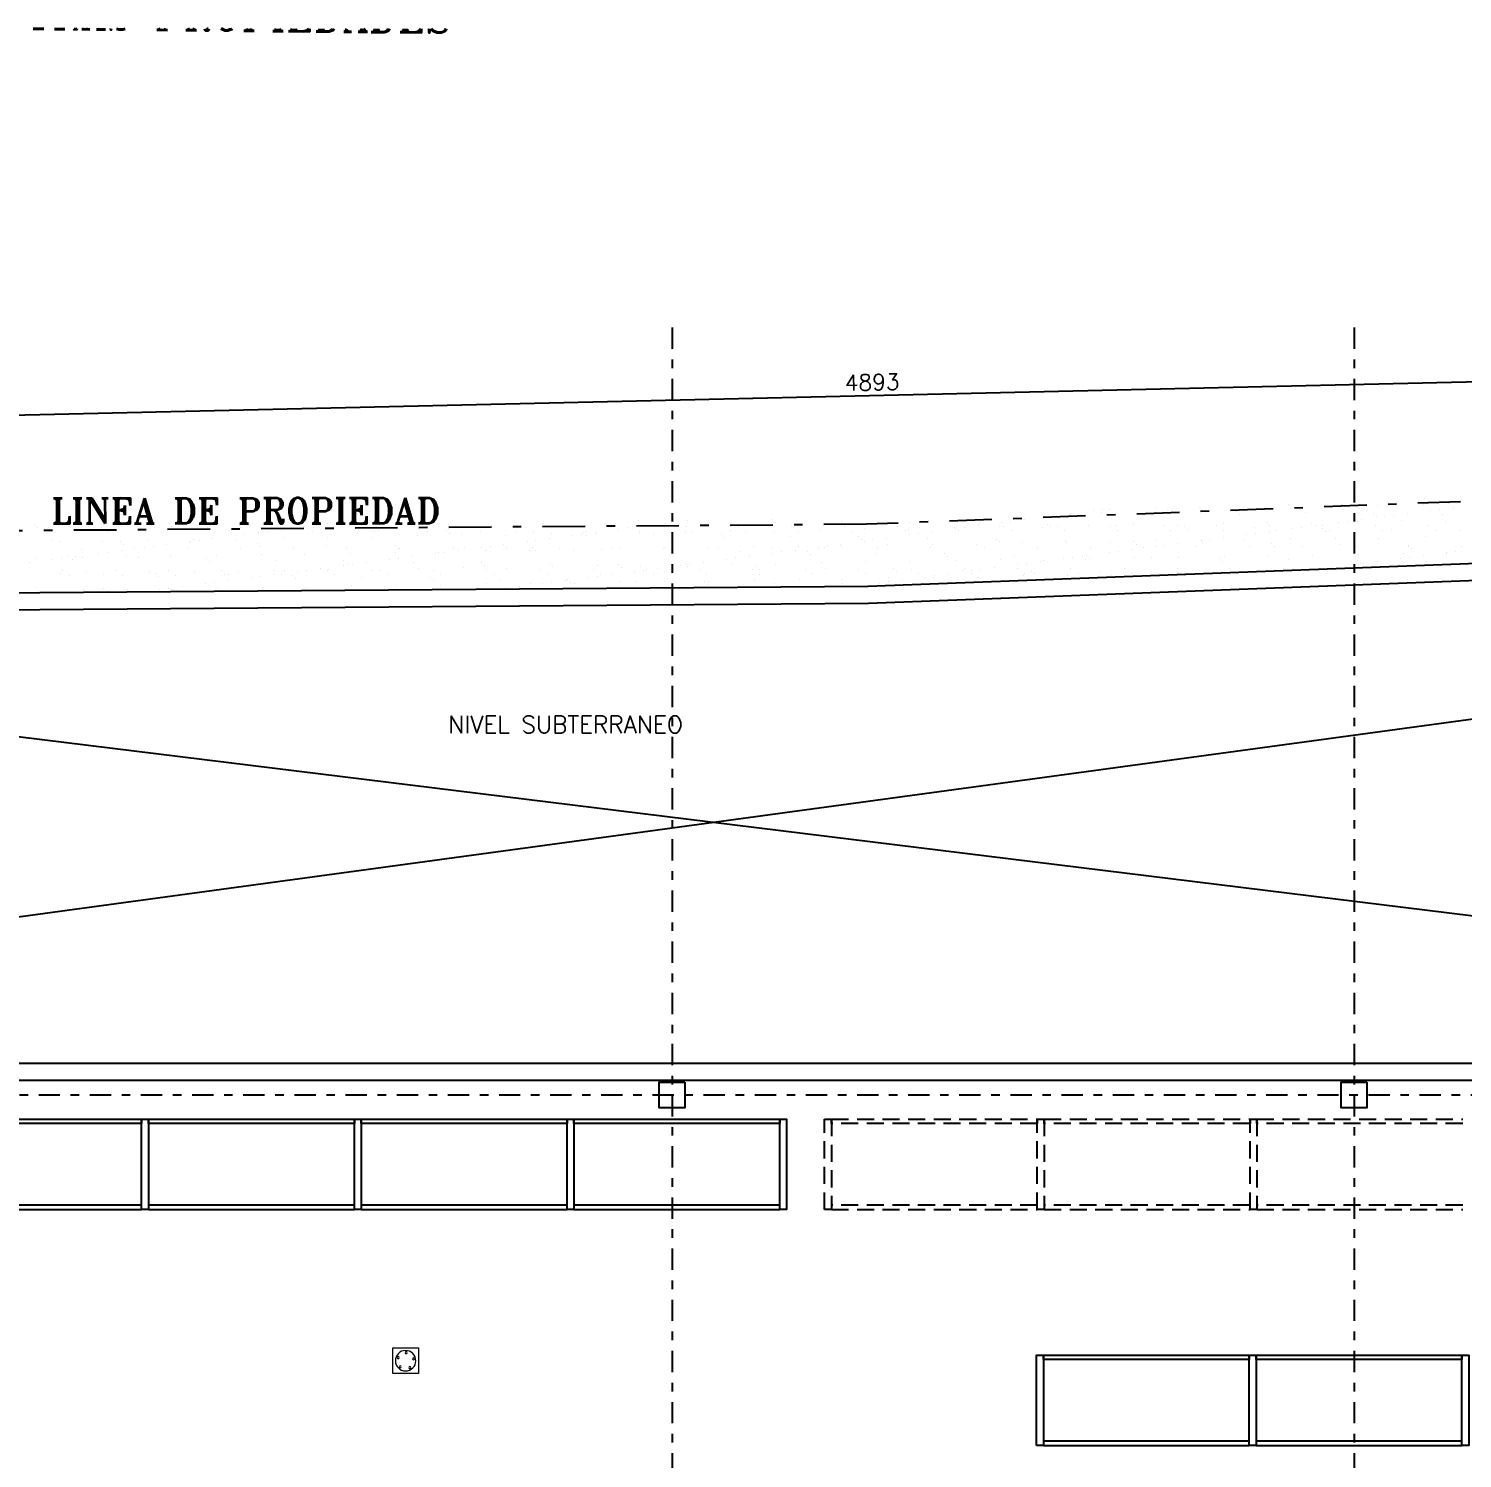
# Model space of a CAD drawing. Header units: millimetres. Extents: x 340 to 1003762, y 22 to 362022.
# Drawn here: x 428.6 to 445.42, y 102.09 to 118.85 of the extents above; entities that cross this region are included whole.
import ezdxf
from ezdxf.xclip import XClip

# ---------------------------------------------------------------- set-up
doc = ezdxf.new("R2010")
doc.units = ezdxf.units.MM
doc.header["$XCLIPFRAME"] = 0
for name, pattern in [('LSBB_P_002 - PLANTA 1° NIVEL SALA DE VENTAS$0$000_ALTILLO PROPUESTA$0$HIDDEN', [0.375, 0.25, -0.125]), ('LSBB_P_002 - PLANTA 1° NIVEL SALA DE VENTAS$0$DASHDOT', [1, 0.5, -0.25, 0, -0.25]), ('LSBB_P_002 - PLANTA 1° NIVEL SALA DE VENTAS$0$DASHDOT2', [0.5, 0.25, -0.125, 0, -0.125]), ('LSBB_P_002 - PLANTA 1° NIVEL SALA DE VENTAS$0$DASHED', [0.75, 0.5, -0.25])]:
    doc.linetypes.add(name, pattern=pattern)
for name, color, linetype in [('LSBB_P_002 - PLANTA 1° NIVEL SALA DE VENTAS$0$01', 8, 'Continuous'), ('LSBB_P_002 - PLANTA 1° NIVEL SALA DE VENTAS$0$A-DEMOLICIONES', 30, 'LSBB_P_002 - PLANTA 1° NIVEL SALA DE VENTAS$0$DASHED'), ('LSBB_P_002 - PLANTA 1° NIVEL SALA DE VENTAS$0$A-PILETAS NUEVAS', 8, 'Continuous'), ('LSBB_P_002 - PLANTA 1° NIVEL SALA DE VENTAS$0$COTAS 125', 2, 'Continuous'), ('LSBB_P_002 - PLANTA 1° NIVEL SALA DE VENTAS$0$COTAS-EXT', 4, 'Continuous'), ('LSBB_P_002 - PLANTA 1° NIVEL SALA DE VENTAS$0$EJES', 8, 'LSBB_P_002 - PLANTA 1° NIVEL SALA DE VENTAS$0$DASHDOT2'), ('LSBB_P_002 - PLANTA 1° NIVEL SALA DE VENTAS$0$ESTRUCTURA', 5, 'Continuous'), ('LSBB_P_002 - PLANTA 1° NIVEL SALA DE VENTAS$0$HATCH', 8, 'Continuous'), ('LSBB_P_002 - PLANTA 1° NIVEL SALA DE VENTAS$0$LETRERO', 2, 'Continuous'), ('LSBB_P_002 - PLANTA 1° NIVEL SALA DE VENTAS$0$MUROS', 5, 'Continuous'), ('LSBB_P_002 - PLANTA 1° NIVEL SALA DE VENTAS$0$RACKS BODEGAS', 2, 'Continuous'), ('XREF', 7, 'Continuous')]:
    doc.layers.add(name, color=color, linetype=linetype)
doc.styles.add('LSBB_P_002 - PLANTA 1° NIVEL SALA DE VENTAS$0$ROMANS', font='romans')
doc.styles.add('LSBB_P_002 - PLANTA 1° NIVEL SALA DE VENTAS$0$ROMANT', font='romant')
doc.dimstyles.new('LSBB_P_002 - PLANTA 1° NIVEL SALA DE VENTAS$0$DIMENSION-125', dxfattribs={"dimscale": 125, "dimtxt": 0.0015, "dimasz": 0.0015, "dimexe": 0.001, "dimexo": 0.0005, "dimgap": 0.0005, "dimtad": 1, "dimdec": 0, "dimlfac": 100, "dimzin": 0, "dimdsep": 46, "dimtxsty": 'LSBB_P_002 - PLANTA 1° NIVEL SALA DE VENTAS$0$ROMANS', "dimcen": 0.004, "dimclrd": 4, "dimclre": 8, "dimclrt": 3, "dimadec": 0, "dimazin": 0, "dimtfac": 1, "dimtdec": 0, "dimtix": 1, "dimtofl": 0, "dimtmove": 2, "dimatfit": 3, "dimfxl": 0, "dimtolj": 1, "dimtzin": 0, "dimarcsym": 0})

# ---------------------------------------------------------------- blocks, each defined once
blk = doc.blocks.new('*X38')
at = {"color": 0}
for p, q in [((566.612, 127.837), (566.612, 127.837)), ((566.637, 127.82), (566.637, 127.82)), ((567.412, 127.836), (567.412, 127.836)), ((568.187, 127.861), (568.187, 127.861)), ((568.213, 127.829), (568.213, 127.829)), ((569.775, 127.831), (569.775, 127.831)), ((570.047, 127.867), (570.047, 127.867)), ((570.505, 127.819), (570.505, 127.819)), ((571.128, 127.82), (571.128, 127.82)), ((571.751, 127.821), (571.751, 127.821)), ((572.374, 127.822), (572.374, 127.822)), ((572.997, 127.824), (572.997, 127.824)), ((573.62, 127.825), (573.62, 127.825)), ((573.688, 127.898), (573.688, 127.898)), ((573.728, 127.834), (573.728, 127.834)), ((574, 127.869), (574, 127.869)), ((574.104, 127.883), (574.104, 127.883)), ((574.242, 127.826), (574.242, 127.826)), ((574.267, 127.904), (574.267, 127.904)), ((574.865, 127.827), (574.865, 127.827)), ((575.263, 127.907), (575.263, 127.907)), ((575.3, 127.873), (575.3, 127.873)), ((575.488, 127.828), (575.488, 127.828)), ((576.075, 127.889), (576.075, 127.889)), ((576.111, 127.829), (576.111, 127.829)), ((576.734, 127.83), (576.734, 127.83)), ((576.876, 127.882), (576.876, 127.882)), ((576.913, 127.848), (576.913, 127.848)), ((577.357, 127.831), (577.357, 127.831)), ((577.681, 127.836), (577.681, 127.836)), ((577.688, 127.865), (577.688, 127.865)), ((577.922, 127.824), (577.922, 127.824)), ((577.953, 127.872), (577.953, 127.872)), ((577.979, 127.833), (577.979, 127.833)), ((578.057, 127.886), (578.057, 127.886)), ((578.22, 127.907), (578.22, 127.907)), ((578.433, 127.822), (578.433, 127.822)), ((578.488, 127.858), (578.488, 127.858)), ((578.491, 127.943), (578.491, 127.943)), ((578.525, 127.824), (578.525, 127.824)), ((578.595, 127.957), (578.595, 127.957)), ((578.602, 127.834), (578.602, 127.834)), ((578.758, 127.978), (578.758, 127.978)), ((566.768, 127.812), (566.768, 127.812)), ((566.811, 127.661), (566.811, 127.661)), ((566.853, 127.758), (566.853, 127.758)), ((566.894, 127.658), (566.894, 127.658)), ((567.391, 127.813), (567.391, 127.813)), ((567.406, 127.656), (567.406, 127.656)), ((567.476, 127.76), (567.476, 127.76)), ((567.611, 127.654), (567.611, 127.654)), ((567.946, 127.676), (567.946, 127.676)), ((568.014, 127.814), (568.014, 127.814)), ((568.098, 127.761), (568.098, 127.761)), ((568.249, 127.796), (568.249, 127.796)), ((568.432, 127.654), (568.432, 127.654)), ((568.47, 127.682), (568.47, 127.682)), ((568.536, 127.668), (568.536, 127.668)), ((568.637, 127.816), (568.637, 127.816)), ((568.699, 127.689), (568.699, 127.689)), ((568.721, 127.762), (568.721, 127.762)), ((568.97, 127.725), (568.97, 127.725)), ((568.981, 127.68), (568.981, 127.68)), ((569.025, 127.812), (569.025, 127.812)), ((569.074, 127.739), (569.074, 127.739)), ((569.237, 127.76), (569.237, 127.76)), ((569.26, 127.817), (569.26, 127.817)), ((569.344, 127.763), (569.344, 127.763)), ((569.509, 127.796), (569.509, 127.796)), ((569.522, 127.699), (569.522, 127.699)), ((569.613, 127.81), (569.613, 127.81)), ((569.825, 127.805), (569.825, 127.805)), ((569.862, 127.771), (569.862, 127.771)), ((569.883, 127.818), (569.883, 127.818)), ((569.967, 127.764), (569.967, 127.764)), ((570.045, 127.706), (570.045, 127.706)), ((570.557, 127.703), (570.557, 127.703)), ((570.59, 127.765), (570.59, 127.765)), ((570.637, 127.787), (570.637, 127.787)), ((571.097, 127.723), (571.097, 127.723)), ((571.213, 127.766), (571.213, 127.766)), ((571.437, 127.78), (571.437, 127.78)), ((571.474, 127.747), (571.474, 127.747)), ((571.62, 127.73), (571.62, 127.73)), ((571.835, 127.768), (571.835, 127.768)), ((572.132, 127.727), (572.132, 127.727)), ((572.249, 127.763), (572.249, 127.763)), ((572.385, 127.657), (572.385, 127.657)), ((572.458, 127.769), (572.458, 127.769)), ((572.489, 127.67), (572.489, 127.67)), ((572.652, 127.692), (572.652, 127.692)), ((572.672, 127.747), (572.672, 127.747)), ((572.923, 127.728), (572.923, 127.728)), ((573.027, 127.741), (573.027, 127.741)), ((573.05, 127.756), (573.05, 127.756)), ((573.081, 127.77), (573.081, 127.77)), ((573.087, 127.722), (573.087, 127.722)), ((573.19, 127.763), (573.19, 127.763)), ((573.196, 127.753), (573.196, 127.753)), ((573.462, 127.798), (573.462, 127.798)), ((573.566, 127.812), (573.566, 127.812)), ((573.704, 127.771), (573.704, 127.771)), ((573.707, 127.751), (573.707, 127.751)), ((573.862, 127.738), (573.862, 127.738)), ((574.248, 127.77), (574.248, 127.77)), ((574.327, 127.772), (574.327, 127.772)), ((574.662, 127.731), (574.662, 127.731)), ((574.699, 127.697), (574.699, 127.697)), ((574.771, 127.777), (574.771, 127.777)), ((574.95, 127.773), (574.95, 127.773)), ((575.283, 127.774), (575.283, 127.774)), ((575.474, 127.714), (575.474, 127.714)), ((575.572, 127.774), (575.572, 127.774)), ((575.823, 127.794), (575.823, 127.794)), ((576.195, 127.775), (576.195, 127.775)), ((576.274, 127.707), (576.274, 127.707)), ((576.311, 127.673), (576.311, 127.673)), ((576.338, 127.659), (576.338, 127.659)), ((576.346, 127.801), (576.346, 127.801)), ((576.442, 127.673), (576.442, 127.673)), ((576.604, 127.694), (576.604, 127.694)), ((576.818, 127.777), (576.818, 127.777)), ((576.858, 127.798), (576.858, 127.798)), ((576.876, 127.73), (576.876, 127.73)), ((576.98, 127.744), (576.98, 127.744)), ((577.086, 127.689), (577.086, 127.689)), ((577.143, 127.765), (577.143, 127.765)), ((577.398, 127.818), (577.398, 127.818)), ((577.414, 127.801), (577.414, 127.801)), ((577.441, 127.778), (577.441, 127.778)), ((577.519, 127.815), (577.519, 127.815)), ((577.887, 127.682), (577.887, 127.682)), ((578.064, 127.779), (578.064, 127.779)), ((578.687, 127.78), (578.687, 127.78)), ((578.699, 127.664), (578.699, 127.664)), ((567.156, 127.565), (567.156, 127.565)), ((567.355, 127.512), (567.355, 127.512)), ((567.459, 127.526), (567.459, 127.526)), ((567.622, 127.548), (567.622, 127.548)), ((567.648, 127.62), (567.648, 127.62)), ((567.779, 127.566), (567.779, 127.566)), ((567.894, 127.583), (567.894, 127.583)), ((567.998, 127.597), (567.998, 127.597)), ((568.16, 127.618), (568.16, 127.618)), ((568.402, 127.567), (568.402, 127.567)), ((568.423, 127.636), (568.423, 127.636)), ((568.74, 127.495), (568.74, 127.495)), ((569.025, 127.568), (569.025, 127.568)), ((569.224, 127.629), (569.224, 127.629)), ((569.261, 127.596), (569.261, 127.596)), ((569.264, 127.501), (569.264, 127.501)), ((569.648, 127.57), (569.648, 127.57)), ((569.775, 127.499), (569.775, 127.499)), ((570.036, 127.612), (570.036, 127.612)), ((570.271, 127.571), (570.271, 127.571)), ((570.316, 127.518), (570.316, 127.518)), ((570.836, 127.605), (570.836, 127.605)), ((570.839, 127.525), (570.839, 127.525)), ((570.873, 127.571), (570.873, 127.571)), ((570.893, 127.572), (570.893, 127.572)), ((571.308, 127.515), (571.308, 127.515)), ((571.351, 127.523), (571.351, 127.523)), ((571.412, 127.529), (571.412, 127.529)), ((571.516, 127.573), (571.516, 127.573)), ((571.575, 127.55), (571.575, 127.55)), ((571.648, 127.587), (571.648, 127.587)), ((571.847, 127.586), (571.847, 127.586)), ((571.891, 127.542), (571.891, 127.542)), ((571.951, 127.6), (571.951, 127.6)), ((572.113, 127.621), (572.113, 127.621)), ((572.139, 127.574), (572.139, 127.574)), ((572.414, 127.549), (572.414, 127.549)), ((572.448, 127.58), (572.448, 127.58)), ((572.485, 127.546), (572.485, 127.546)), ((572.762, 127.575), (572.762, 127.575)), ((572.926, 127.546), (572.926, 127.546)), ((573.261, 127.563), (573.261, 127.563)), ((573.385, 127.576), (573.385, 127.576)), ((573.466, 127.566), (573.466, 127.566)), ((573.99, 127.572), (573.99, 127.572)), ((574.008, 127.578), (574.008, 127.578)), ((574.061, 127.556), (574.061, 127.556)), ((574.098, 127.522), (574.098, 127.522)), ((574.501, 127.57), (574.501, 127.57)), ((574.63, 127.579), (574.63, 127.579)), ((574.873, 127.538), (574.873, 127.538)), ((575.041, 127.589), (575.041, 127.589)), ((575.253, 127.58), (575.253, 127.58)), ((575.261, 127.518), (575.261, 127.518)), ((575.365, 127.531), (575.365, 127.531)), ((575.528, 127.553), (575.528, 127.553)), ((575.565, 127.596), (575.565, 127.596)), ((575.673, 127.531), (575.673, 127.531)), ((575.71, 127.497), (575.71, 127.497)), ((575.799, 127.588), (575.799, 127.588)), ((575.876, 127.581), (575.876, 127.581)), ((575.904, 127.602), (575.904, 127.602)), ((576.066, 127.624), (576.066, 127.624)), ((576.077, 127.594), (576.077, 127.594)), ((576.485, 127.513), (576.485, 127.513)), ((576.499, 127.582), (576.499, 127.582)), ((576.617, 127.613), (576.617, 127.613)), ((577.122, 127.583), (577.122, 127.583)), ((577.14, 127.62), (577.14, 127.62)), ((577.286, 127.507), (577.286, 127.507)), ((577.652, 127.617), (577.652, 127.617)), ((577.745, 127.584), (577.745, 127.584)), ((577.924, 127.648), (577.924, 127.648)), ((578.098, 127.489), (578.098, 127.489)), ((578.192, 127.637), (578.192, 127.637)), ((578.367, 127.585), (578.367, 127.585)), ((578.716, 127.643), (578.716, 127.643)), ((566.545, 127.406), (566.545, 127.406)), ((566.625, 127.452), (566.625, 127.452)), ((566.817, 127.442), (566.817, 127.442)), ((566.921, 127.455), (566.921, 127.455)), ((567.01, 127.478), (567.01, 127.478)), ((567.047, 127.445), (567.047, 127.445)), ((567.084, 127.477), (567.084, 127.477)), ((567.165, 127.471), (567.165, 127.471)), ((567.688, 127.478), (567.688, 127.478)), ((567.822, 127.461), (567.822, 127.461)), ((568.2, 127.475), (568.2, 127.475)), ((568.622, 127.454), (568.622, 127.454)), ((568.659, 127.42), (568.659, 127.42)), ((568.799, 127.315), (568.799, 127.315)), ((569.421, 127.316), (569.421, 127.316)), ((569.435, 127.436), (569.435, 127.436)), ((569.797, 127.316), (569.797, 127.316)), ((569.96, 127.337), (569.96, 127.337)), ((570.044, 127.317), (570.044, 127.317)), ((570.058, 127.321), (570.058, 127.321)), ((570.231, 127.373), (570.231, 127.373)), ((570.235, 127.429), (570.235, 127.429)), ((570.272, 127.396), (570.272, 127.396)), ((570.336, 127.387), (570.336, 127.387)), ((570.498, 127.408), (570.498, 127.408)), ((570.569, 127.318), (570.569, 127.318)), ((570.667, 127.318), (570.667, 127.318)), ((570.77, 127.444), (570.77, 127.444)), ((570.874, 127.458), (570.874, 127.458)), ((571.037, 127.479), (571.037, 127.479)), ((571.047, 127.412), (571.047, 127.412)), ((571.11, 127.338), (571.11, 127.338)), ((571.29, 127.319), (571.29, 127.319)), ((571.633, 127.344), (571.633, 127.344)), ((571.847, 127.405), (571.847, 127.405)), ((571.884, 127.371), (571.884, 127.371)), ((571.913, 127.32), (571.913, 127.32)), ((572.145, 127.342), (572.145, 127.342)), ((572.535, 127.322), (572.535, 127.322)), ((572.659, 127.387), (572.659, 127.387)), ((572.685, 127.361), (572.685, 127.361)), ((573.158, 127.323), (573.158, 127.323)), ((573.208, 127.368), (573.208, 127.368)), ((573.46, 127.38), (573.46, 127.38)), ((573.496, 127.346), (573.496, 127.346)), ((573.72, 127.365), (573.72, 127.365)), ((573.75, 127.319), (573.75, 127.319)), ((573.781, 127.324), (573.781, 127.324)), ((573.913, 127.34), (573.913, 127.34)), ((574.184, 127.376), (574.184, 127.376)), ((574.26, 127.385), (574.26, 127.385)), ((574.272, 127.363), (574.272, 127.363)), ((574.288, 127.39), (574.288, 127.39)), ((574.404, 127.325), (574.404, 127.325)), ((574.451, 127.411), (574.451, 127.411)), ((574.723, 127.447), (574.723, 127.447)), ((574.784, 127.392), (574.784, 127.392)), ((574.827, 127.46), (574.827, 127.46)), ((574.989, 127.482), (574.989, 127.482)), ((575.027, 127.326), (575.027, 127.326)), ((575.072, 127.356), (575.072, 127.356)), ((575.109, 127.322), (575.109, 127.322)), ((575.295, 127.389), (575.295, 127.389)), ((575.65, 127.327), (575.65, 127.327)), ((575.835, 127.409), (575.835, 127.409)), ((575.884, 127.338), (575.884, 127.338)), ((576.272, 127.328), (576.272, 127.328)), ((576.359, 127.415), (576.359, 127.415)), ((576.684, 127.331), (576.684, 127.331)), ((576.871, 127.413), (576.871, 127.413)), ((576.895, 127.33), (576.895, 127.33)), ((577.322, 127.473), (577.322, 127.473)), ((577.411, 127.432), (577.411, 127.432)), ((577.518, 127.331), (577.518, 127.331)), ((577.703, 127.321), (577.703, 127.321)), ((577.866, 127.343), (577.866, 127.343)), ((577.934, 127.439), (577.934, 127.439)), ((578.137, 127.378), (578.137, 127.378)), ((578.141, 127.332), (578.141, 127.332)), ((578.241, 127.392), (578.241, 127.392)), ((578.404, 127.414), (578.404, 127.414)), ((578.446, 127.436), (578.446, 127.436)), ((578.676, 127.449), (578.676, 127.449)), ((578.764, 127.333), (578.764, 127.333)), ((566.907, 127.273), (566.907, 127.273)), ((566.93, 127.311), (566.93, 127.311)), ((567.014, 127.258), (567.014, 127.258)), ((567.221, 127.285), (567.221, 127.285)), ((567.419, 127.271), (567.419, 127.271)), ((567.553, 127.313), (567.553, 127.313)), ((567.637, 127.259), (567.637, 127.259)), ((567.959, 127.29), (567.959, 127.29)), ((568.021, 127.278), (568.021, 127.278)), ((568.058, 127.245), (568.058, 127.245)), ((568.176, 127.314), (568.176, 127.314)), ((568.26, 127.26), (568.26, 127.26)), ((568.482, 127.297), (568.482, 127.297)), ((568.616, 127.161), (568.616, 127.161)), ((568.721, 127.174), (568.721, 127.174)), ((568.833, 127.261), (568.833, 127.261)), ((568.883, 127.261), (568.883, 127.261)), ((568.883, 127.196), (568.883, 127.196)), ((568.994, 127.294), (568.994, 127.294)), ((569.155, 127.231), (569.155, 127.231)), ((569.259, 127.245), (569.259, 127.245)), ((569.421, 127.267), (569.421, 127.267)), ((569.506, 127.262), (569.506, 127.262)), ((569.534, 127.314), (569.534, 127.314)), ((569.634, 127.254), (569.634, 127.254)), ((569.67, 127.22), (569.67, 127.22)), ((569.693, 127.302), (569.693, 127.302)), ((570.129, 127.263), (570.129, 127.263)), ((570.446, 127.236), (570.446, 127.236)), ((570.751, 127.264), (570.751, 127.264)), ((571.246, 127.229), (571.246, 127.229)), ((571.283, 127.195), (571.283, 127.195)), ((571.374, 127.266), (571.374, 127.266)), ((571.903, 127.157), (571.903, 127.157)), ((571.997, 127.267), (571.997, 127.267)), ((572.058, 127.212), (572.058, 127.212)), ((572.427, 127.163), (572.427, 127.163)), ((572.569, 127.163), (572.569, 127.163)), ((572.62, 127.268), (572.62, 127.268)), ((572.673, 127.177), (572.673, 127.177)), ((572.836, 127.198), (572.836, 127.198)), ((572.858, 127.205), (572.858, 127.205)), ((572.895, 127.171), (572.895, 127.171)), ((572.939, 127.161), (572.939, 127.161)), ((573.108, 127.234), (573.108, 127.234)), ((573.212, 127.248), (573.212, 127.248)), ((573.243, 127.269), (573.243, 127.269)), ((573.374, 127.269), (573.374, 127.269)), ((573.479, 127.18), (573.479, 127.18)), ((573.646, 127.305), (573.646, 127.305)), ((573.67, 127.187), (573.67, 127.187)), ((573.865, 127.27), (573.865, 127.27)), ((574.002, 127.187), (574.002, 127.187)), ((574.471, 127.18), (574.471, 127.18)), ((574.488, 127.271), (574.488, 127.271)), ((574.508, 127.146), (574.508, 127.146)), ((574.514, 127.185), (574.514, 127.185)), ((575.054, 127.204), (575.054, 127.204)), ((575.111, 127.272), (575.111, 127.272)), ((575.283, 127.162), (575.283, 127.162)), ((575.578, 127.211), (575.578, 127.211)), ((575.734, 127.274), (575.734, 127.274)), ((576.083, 127.156), (576.083, 127.156)), ((576.089, 127.208), (576.089, 127.208)), ((576.357, 127.275), (576.357, 127.275)), ((576.522, 127.166), (576.522, 127.166)), ((576.626, 127.179), (576.626, 127.179)), ((576.629, 127.228), (576.629, 127.228)), ((576.721, 127.297), (576.721, 127.297)), ((576.789, 127.201), (576.789, 127.201)), ((576.98, 127.276), (576.98, 127.276)), ((577.061, 127.237), (577.061, 127.237)), ((577.153, 127.234), (577.153, 127.234)), ((577.165, 127.25), (577.165, 127.25)), ((577.327, 127.272), (577.327, 127.272)), ((577.496, 127.313), (577.496, 127.313)), ((577.599, 127.308), (577.599, 127.308)), ((577.602, 127.277), (577.602, 127.277)), ((577.665, 127.232), (577.665, 127.232)), ((578.205, 127.251), (578.205, 127.251)), ((578.225, 127.278), (578.225, 127.278)), ((578.297, 127.307), (578.297, 127.307)), ((578.334, 127.273), (578.334, 127.273)), ((578.728, 127.258), (578.728, 127.258)), ((566.62, 127.11), (566.62, 127.11)), ((566.637, 127.066), (566.637, 127.066)), ((566.695, 127.063), (566.695, 127.063)), ((567.178, 127.086), (567.178, 127.086)), ((567.318, 127.064), (567.318, 127.064)), ((567.42, 127.103), (567.42, 127.103)), ((567.457, 127.069), (567.457, 127.069)), ((567.701, 127.092), (567.701, 127.092)), ((567.941, 127.065), (567.941, 127.065)), ((568.078, 127.09), (568.078, 127.09)), ((568.182, 127.103), (568.182, 127.103)), ((568.213, 127.09), (568.213, 127.09)), ((568.232, 127.085), (568.232, 127.085)), ((568.345, 127.125), (568.345, 127.125)), ((568.564, 127.067), (568.564, 127.067)), ((568.753, 127.109), (568.753, 127.109)), ((569.032, 127.078), (569.032, 127.078)), ((569.276, 127.116), (569.276, 127.116)), ((569.788, 127.114), (569.788, 127.114)), ((570.328, 127.133), (570.328, 127.133)), ((570.852, 127.14), (570.852, 127.14)), ((571.363, 127.137), (571.363, 127.137)), ((572.135, 127.106), (572.135, 127.106)), ((572.298, 127.127), (572.298, 127.127)), ((576.251, 127.13), (576.251, 127.13))]:
    blk.add_line(p, q, dxfattribs=at)
blk = doc.blocks.new('*D71')
at = {"layer": 'LSBB_P_002 - PLANTA 1° NIVEL SALA DE VENTAS$0$COTAS 125', "color": 8, "linetype": 'Continuous', "lineweight": -2, "transparency": 16777216}
for p, q in [((878.274, 328.856), (878.246, 330.054)), ((829.354, 327.737), (829.326, 328.934))]:
    blk.add_line(p, q, dxfattribs=at)
at = {"layer": 'LSBB_P_002 - PLANTA 1° NIVEL SALA DE VENTAS$0$COTAS 125', "linetype": 'Continuous', "lineweight": -2, "transparency": 16777216}
blk.add_line((829.517, 328.814), (878.062, 329.925), dxfattribs=at)
at = {"layer": 'LSBB_P_002 - PLANTA 1° NIVEL SALA DE VENTAS$0$COTAS 125', "transparency": 16777216}
for points in [[(878.061, 329.956), (878.063, 329.893), (878.249, 329.929)], [(829.516, 328.845), (829.517, 328.782), (829.329, 328.809)]]:
    blk.add_solid(points, dxfattribs=at)
at = {"layer": 'LSBB_P_002 - PLANTA 1° NIVEL SALA DE VENTAS$0$COTAS 125', "color": 2, "transparency": 16777216, "insert": (853.786, 329.525), "char_height": 0.1875, "attachment_point": 5, "rotation": 1.3113, "style": 'LSBB_P_002 - PLANTA 1° NIVEL SALA DE VENTAS$0$ROMANS'}
blk.add_mtext('\\A1;4893', dxfattribs=at)
blk = doc.blocks.new('*X39')
at = {"color": 0}
for p, q in [((582.915, 128.16), (582.915, 128.16)), ((579.03, 128.014), (579.03, 128.014)), ((579.126, 127.999), (579.126, 127.999)), ((579.134, 128.027), (579.134, 128.027)), ((579.215, 128.026), (579.215, 128.026)), ((579.755, 128.046), (579.755, 128.046)), ((579.901, 128.016), (579.901, 128.016)), ((580.278, 128.053), (580.278, 128.053)), ((580.702, 128.009), (580.702, 128.009)), ((580.79, 128.05), (580.79, 128.05)), ((581.32, 128.092), (581.32, 128.092)), ((581.33, 128.07), (581.33, 128.07)), ((581.514, 127.991), (581.514, 127.991)), ((581.854, 128.076), (581.854, 128.076)), ((581.943, 128.093), (581.943, 128.093)), ((582.365, 128.074), (582.365, 128.074)), ((582.566, 128.094), (582.566, 128.094)), ((582.905, 128.093), (582.905, 128.093)), ((582.952, 128.126), (582.952, 128.126)), ((582.982, 128.016), (582.982, 128.016)), ((583.087, 128.03), (583.087, 128.03)), ((583.188, 128.095), (583.188, 128.095)), ((583.249, 128.051), (583.249, 128.051)), ((578.973, 127.841), (578.973, 127.841)), ((579.225, 127.835), (579.225, 127.835)), ((579.3, 127.84), (579.3, 127.84)), ((579.497, 127.848), (579.497, 127.848)), ((579.848, 127.836), (579.848, 127.836)), ((580.009, 127.846), (580.009, 127.846)), ((580.1, 127.833), (580.1, 127.833)), ((580.471, 127.837), (580.471, 127.837)), ((580.549, 127.865), (580.549, 127.865)), ((580.738, 127.975), (580.738, 127.975)), ((581.072, 127.872), (581.072, 127.872)), ((581.094, 127.838), (581.094, 127.838)), ((581.584, 127.869), (581.584, 127.869)), ((581.634, 127.839), (581.634, 127.839)), ((581.716, 127.839), (581.716, 127.839)), ((581.906, 127.875), (581.906, 127.875)), ((582.01, 127.888), (582.01, 127.888)), ((582.124, 127.889), (582.124, 127.889)), ((582.172, 127.91), (582.172, 127.91)), ((582.314, 127.984), (582.314, 127.984)), ((582.339, 127.841), (582.339, 127.841)), ((582.351, 127.95), (582.351, 127.95)), ((582.444, 127.945), (582.444, 127.945)), ((582.548, 127.959), (582.548, 127.959)), ((582.648, 127.895), (582.648, 127.895)), ((582.711, 127.981), (582.711, 127.981)), ((582.962, 127.842), (582.962, 127.842)), ((583.126, 127.966), (583.126, 127.966)), ((583.159, 127.893), (583.159, 127.893)), ((579.309, 127.781), (579.309, 127.781)), ((579.499, 127.658), (579.499, 127.658)), ((579.767, 127.66), (579.767, 127.66)), ((579.932, 127.782), (579.932, 127.782)), ((580.137, 127.799), (580.137, 127.799)), ((580.291, 127.667), (580.291, 127.667)), ((580.291, 127.662), (580.291, 127.662)), ((580.395, 127.676), (580.395, 127.676)), ((580.555, 127.783), (580.555, 127.783)), ((580.557, 127.697), (580.557, 127.697)), ((580.803, 127.665), (580.803, 127.665)), ((580.829, 127.733), (580.829, 127.733)), ((580.912, 127.815), (580.912, 127.815)), ((580.933, 127.746), (580.933, 127.746)), ((581.096, 127.768), (581.096, 127.768)), ((581.178, 127.785), (581.178, 127.785)), ((581.343, 127.684), (581.343, 127.684)), ((581.367, 127.804), (581.367, 127.804)), ((581.471, 127.817), (581.471, 127.817)), ((581.713, 127.809), (581.713, 127.809)), ((581.75, 127.775), (581.75, 127.775)), ((581.801, 127.786), (581.801, 127.786)), ((581.866, 127.691), (581.866, 127.691)), ((582.378, 127.688), (582.378, 127.688)), ((582.424, 127.787), (582.424, 127.787)), ((582.525, 127.791), (582.525, 127.791)), ((582.918, 127.708), (582.918, 127.708)), ((583.046, 127.788), (583.046, 127.788)), ((583.325, 127.784), (583.325, 127.784)), ((578.942, 127.484), (578.942, 127.484)), ((578.99, 127.587), (578.99, 127.587)), ((579.214, 127.52), (579.214, 127.52)), ((579.227, 127.641), (579.227, 127.641)), ((579.318, 127.534), (579.318, 127.534)), ((579.481, 127.555), (579.481, 127.555)), ((579.536, 127.624), (579.536, 127.624)), ((579.613, 127.588), (579.613, 127.588)), ((579.752, 127.591), (579.752, 127.591)), ((579.856, 127.605), (579.856, 127.605)), ((580.019, 127.626), (580.019, 127.626)), ((580.236, 127.589), (580.236, 127.589)), ((580.311, 127.64), (580.311, 127.64)), ((580.859, 127.59), (580.859, 127.59)), ((581.085, 127.486), (581.085, 127.486)), ((581.112, 127.633), (581.112, 127.633)), ((581.148, 127.599), (581.148, 127.599)), ((581.482, 127.591), (581.482, 127.591)), ((581.597, 127.484), (581.597, 127.484)), ((581.924, 127.615), (581.924, 127.615)), ((582.104, 127.592), (582.104, 127.592)), ((582.137, 127.503), (582.137, 127.503)), ((582.66, 127.51), (582.66, 127.51)), ((582.724, 127.608), (582.724, 127.608)), ((582.727, 127.593), (582.727, 127.593)), ((582.761, 127.575), (582.761, 127.575)), ((582.895, 127.487), (582.895, 127.487)), ((583.167, 127.523), (583.167, 127.523)), ((583.172, 127.508), (583.172, 127.508)), ((583.271, 127.536), (583.271, 127.536)), ((583.35, 127.594), (583.35, 127.594)), ((578.78, 127.463), (578.78, 127.463)), ((578.898, 127.482), (578.898, 127.482)), ((578.935, 127.448), (578.935, 127.448)), ((578.986, 127.456), (578.986, 127.456)), ((579.387, 127.334), (579.387, 127.334)), ((579.51, 127.463), (579.51, 127.463)), ((579.71, 127.464), (579.71, 127.464)), ((580.009, 127.335), (580.009, 127.335)), ((580.021, 127.46), (580.021, 127.46)), ((580.51, 127.457), (580.51, 127.457)), ((580.547, 127.424), (580.547, 127.424)), ((580.561, 127.48), (580.561, 127.48)), ((580.632, 127.336), (580.632, 127.336)), ((581.255, 127.337), (581.255, 127.337)), ((581.322, 127.44), (581.322, 127.44)), ((581.818, 127.345), (581.818, 127.345)), ((581.878, 127.339), (581.878, 127.339)), ((582.09, 127.381), (582.09, 127.381)), ((582.123, 127.433), (582.123, 127.433)), ((582.16, 127.399), (582.16, 127.399)), ((582.194, 127.395), (582.194, 127.395)), ((582.357, 127.416), (582.357, 127.416)), ((582.628, 127.452), (582.628, 127.452)), ((582.733, 127.466), (582.733, 127.466)), ((582.935, 127.415), (582.935, 127.415)), ((578.848, 127.279), (578.848, 127.279)), ((579.109, 127.289), (579.109, 127.289)), ((579.24, 127.256), (579.24, 127.256)), ((579.471, 127.28), (579.471, 127.28)), ((579.78, 127.275), (579.78, 127.275)), ((579.909, 127.282), (579.909, 127.282)), ((580.094, 127.281), (580.094, 127.281)), ((580.304, 127.282), (580.304, 127.282))]:
    blk.add_line(p, q, dxfattribs=at)
blk = doc.blocks.new('LSBB_P_002 - PLANTA 1° NIVEL SALA DE VENTAS$0$A$C69995B83')
at = {"linetype": 'Continuous', "lineweight": 20}
for p, q in [((0, 0), (-0.3, 0)), ((-0.3, 0), (-0.3, -0.3)), ((0, -0.3), (0, 0)), ((-0.3, -0.3), (0, -0.3))]:
    blk.add_line(p, q, dxfattribs=at)
at = {"linetype": 'Continuous', "lineweight": 20, "const_width": 0.00333}
blk.add_lwpolyline([(-0.3, -0.3), (-0.3, 0), (0, 0), (0, -0.3)], close=True, dxfattribs=at)
at = {"linetype": 'Continuous', "lineweight": 20}
for centre, radius in [((-0.15, -0.15), 0.12), ((-0.245, -0.157), 0.0117), ((-0.245, -0.157), 0.0117), ((-0.186, -0.062), 0.0117), ((-0.078, -0.088), 0.0117), ((-0.172, -0.243), 0.0117), ((-0.069, -0.2), 0.0117)]:
    blk.add_circle(centre, radius, dxfattribs=at)
blk = doc.blocks.new('LSBB_P_002 - PLANTA 1° NIVEL SALA DE VENTAS$0$DEMOL')
at = {"layer": 'LSBB_P_002 - PLANTA 1° NIVEL SALA DE VENTAS$0$A-DEMOLICIONES', "linetype": 'LSBB_P_002 - PLANTA 1° NIVEL SALA DE VENTAS$0$000_ALTILLO PROPUESTA$0$HIDDEN', "ltscale": 0.8}
for p, q in [((1053.229, 319.823), (1053.229, 320.883)), ((1053.229, 320.883), (1053.309, 320.883)), ((1053.309, 320.833), (1053.309, 320.883)), ((1053.309, 320.883), (1055.724, 320.883)), ((1053.309, 320.883), (1053.309, 319.823)), ((1055.724, 320.833), (1053.309, 320.833)), ((1055.724, 319.823), (1055.724, 320.883)), ((1055.724, 320.883), (1055.804, 320.883)), ((1055.724, 320.883), (1055.724, 320.833)), ((1055.804, 320.833), (1055.804, 320.883)), ((1055.804, 320.883), (1058.219, 320.883)), ((1055.804, 320.883), (1055.804, 319.823)), ((1058.219, 320.833), (1055.804, 320.833)), ((1058.219, 319.823), (1058.219, 320.883)), ((1058.219, 320.883), (1058.299, 320.883)), ((1058.219, 320.883), (1058.219, 320.833)), ((1058.299, 320.883), (1058.299, 319.823)), ((1058.299, 320.833), (1058.299, 320.883)), ((1058.299, 320.883), (1060.714, 320.883)), ((1060.714, 320.833), (1058.299, 320.833)), ((1053.309, 319.823), (1053.229, 319.823)), ((1055.724, 319.873), (1053.309, 319.873)), ((1053.309, 319.873), (1053.309, 319.823)), ((1053.309, 319.823), (1055.724, 319.823)), ((1055.724, 319.823), (1055.724, 319.873)), ((1055.804, 319.823), (1055.724, 319.823)), ((1058.219, 319.873), (1055.804, 319.873)), ((1055.804, 319.873), (1055.804, 319.823)), ((1055.804, 319.823), (1058.219, 319.823)), ((1058.219, 319.823), (1058.219, 319.873)), ((1058.299, 319.823), (1058.219, 319.823)), ((1060.714, 319.873), (1058.299, 319.873)), ((1058.299, 319.873), (1058.299, 319.823)), ((1058.299, 319.823), (1060.714, 319.823))]:
    blk.add_line(p, q, dxfattribs=at)
blk = doc.blocks.new('LSBB_P_002 - PLANTA 1° NIVEL SALA DE VENTAS', base_point=(223.57, 14.22))
at = {"layer": 'LSBB_P_002 - PLANTA 1° NIVEL SALA DE VENTAS$0$01'}
for p, q in [((831.139, 321.541), (877.41, 327.83)), ((874.814, 321.541), (832.539, 326.747))]:
    blk.add_line(p, q, dxfattribs=at)
at = {"layer": 'LSBB_P_002 - PLANTA 1° NIVEL SALA DE VENTAS$0$EJES'}
for p, q in [((851.439, 330.166), (851.439, 242.519)), ((859.439, 330.166), (859.439, 242.519)), ((877.859, 321.166), (769.057, 321.166))]:
    blk.add_line(p, q, dxfattribs=at)
at = {"layer": 'LSBB_P_002 - PLANTA 1° NIVEL SALA DE VENTAS$0$ESTRUCTURA'}
for points in [[(851.589, 321.316), (851.589, 321.016), (851.289, 321.016), (851.289, 321.316)], [(859.589, 321.316), (859.589, 321.016), (859.289, 321.016), (859.289, 321.316)]]:
    blk.add_lwpolyline(points, close=True, dxfattribs=at)
at = {"layer": 'LSBB_P_002 - PLANTA 1° NIVEL SALA DE VENTAS$0$MUROS', "color": 9}
for p, q in [((877.596, 328.037), (853.734, 327.129)), ((877.41, 327.83), (853.742, 326.93)), ((853.741, 327.13), (829.445, 326.945)), ((853.742, 326.93), (829.651, 326.746))]:
    blk.add_line(p, q, dxfattribs=at)
at = {"layer": 'LSBB_P_002 - PLANTA 1° NIVEL SALA DE VENTAS$0$MUROS', "color": 5}
for p, q in [((824.874, 321.541), (874.814, 321.541)), ((824.874, 321.341), (874.614, 321.341))]:
    blk.add_line(p, q, dxfattribs=at)
at = {"layer": 'LSBB_P_002 - PLANTA 1° NIVEL SALA DE VENTAS$0$MUROS', "color": 1, "linetype": 'LSBB_P_002 - PLANTA 1° NIVEL SALA DE VENTAS$0$DASHDOT'}
blk.add_lwpolyline([(874.814, 246.014), (884.022, 245.874), (878.275, 328.794), (853.72, 327.859), (829.355, 327.674), (828.944, 342.588)], dxfattribs=at)
at = {"layer": 'LSBB_P_002 - PLANTA 1° NIVEL SALA DE VENTAS$0$RACKS BODEGAS', "color": 2}
for points in [[(845.217, 320.883), (845.217, 320.833), (842.802, 320.833), (842.802, 320.883)], [(845.217, 319.823), (845.217, 320.883), (845.297, 320.883), (845.297, 319.823)], [(847.712, 320.883), (847.712, 320.833), (845.297, 320.833), (845.297, 320.883)], [(847.712, 319.823), (847.712, 320.883), (847.792, 320.883), (847.792, 319.823)], [(850.207, 320.883), (850.207, 320.833), (847.792, 320.833), (847.792, 320.883)], [(850.207, 319.823), (850.207, 320.883), (850.287, 320.883), (850.287, 319.823)], [(852.702, 320.883), (852.702, 320.833), (850.287, 320.833), (850.287, 320.883)], [(852.702, 319.823), (852.702, 320.883), (852.782, 320.883), (852.782, 319.823)], [(845.217, 319.823), (845.217, 319.873), (842.802, 319.873), (842.802, 319.823)], [(847.712, 319.823), (847.712, 319.873), (845.297, 319.873), (845.297, 319.823)], [(850.207, 319.823), (850.207, 319.873), (847.792, 319.873), (847.792, 319.823)], [(852.702, 319.823), (852.702, 319.873), (850.287, 319.873), (850.287, 319.823)], [(855.715, 317.056), (855.715, 318.116), (855.795, 318.116), (855.795, 317.056)], [(858.21, 318.116), (858.21, 318.066), (855.795, 318.066), (855.795, 318.116)], [(858.21, 317.056), (858.21, 318.116), (858.29, 318.116), (858.29, 317.056)], [(860.705, 318.116), (860.705, 318.066), (858.29, 318.066), (858.29, 318.116)], [(860.705, 317.056), (860.705, 318.116), (860.785, 318.116), (860.785, 317.056)], [(858.21, 317.056), (858.21, 317.106), (855.795, 317.106), (855.795, 317.056)], [(860.705, 317.056), (860.705, 317.106), (858.29, 317.106), (858.29, 317.056)]]:
    blk.add_lwpolyline(points, close=True, dxfattribs=at)
at = {"layer": 'LSBB_P_002 - PLANTA 1° NIVEL SALA DE VENTAS$0$A-DEMOLICIONES'}
blk.add_blockref('LSBB_P_002 - PLANTA 1° NIVEL SALA DE VENTAS$0$DEMOL', (-200, 0), dxfattribs=at)
at = {"layer": 'LSBB_P_002 - PLANTA 1° NIVEL SALA DE VENTAS$0$A-PILETAS NUEVAS', "xscale": -1, "rotation": 90}
blk.add_blockref('LSBB_P_002 - PLANTA 1° NIVEL SALA DE VENTAS$0$A$C69995B83', (848.163, 317.9), dxfattribs=at)
at = {"layer": 'LSBB_P_002 - PLANTA 1° NIVEL SALA DE VENTAS$0$HATCH'}
for name in ['*X39', '*X38']:
    blk.add_blockref(name, (277.354, 200.004), dxfattribs=at)
at = {"layer": 'LSBB_P_002 - PLANTA 1° NIVEL SALA DE VENTAS$0$01', "color": 2, "style": 'LSBB_P_002 - PLANTA 1° NIVEL SALA DE VENTAS$0$ROMANT'}
blk.add_text('LINEA DE PROPIEDAD', height=0.3, rotation=0.0113, dxfattribs=at).set_placement((844.157, 327.867))
at = {"layer": 'LSBB_P_002 - PLANTA 1° NIVEL SALA DE VENTAS$0$COTAS-EXT', "color": 4, "style": 'LSBB_P_002 - PLANTA 1° NIVEL SALA DE VENTAS$0$ROMANT', "width": 0.9}
blk.add_text('OTRAS PROPIEDADES', height=0.4, rotation=359.4576, dxfattribs=at).set_placement((843.514, 333.674))
at = {"layer": 'LSBB_P_002 - PLANTA 1° NIVEL SALA DE VENTAS$0$LETRERO', "color": 3, "style": 'LSBB_P_002 - PLANTA 1° NIVEL SALA DE VENTAS$0$ROMANS'}
blk.add_text('NIVEL SUBTERRANEO', height=0.2, rotation=0, dxfattribs=at).set_placement((848.815, 325.411))
at = {"layer": 'LSBB_P_002 - PLANTA 1° NIVEL SALA DE VENTAS$0$COTAS 125', "color": 2}
dim = blk.add_aligned_dim(p1=(829.355, 327.674), p2=(878.275, 328.794), distance=1.135, dimstyle='LSBB_P_002 - PLANTA 1° NIVEL SALA DE VENTAS$0$DIMENSION-125', override={"dimclrd": 256, "dimclrt": 2, "dimfxl": 0.005}, dxfattribs=at)
dim.commit()
dim.dimension.update_dxf_attribs({"geometry": '*D71', "text_midpoint": (853.786, 329.525)})

msp = doc.modelspace()

# ---------------------------------------------------------------- block references
at = {"layer": 'XREF'}
ref = msp.add_blockref('LSBB_P_002 - PLANTA 1° NIVEL SALA DE VENTAS', (-191.719, -200.6), dxfattribs=at)
XClip(ref).set_block_clipping_path([(755.454857474, 236.6800249606), (887.3150098981, 333.6713636781)])

doc.saveas('drawing.dxf')
